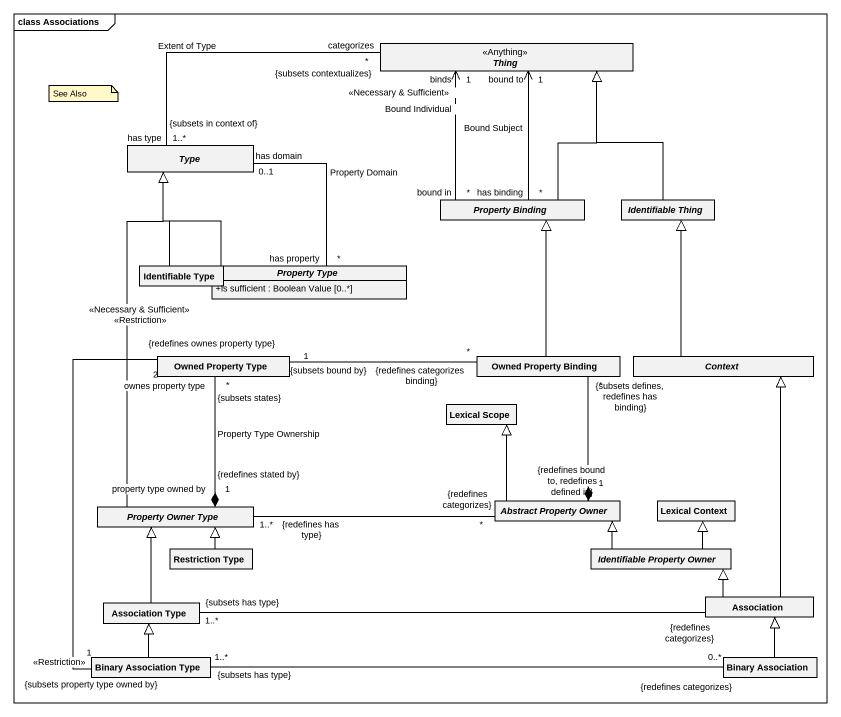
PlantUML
@startuml
mainframe class Associations
hide circle
hide empty members
skinparam classAttributeIconSize 0
abstract class Thing <<Anything>>
abstract class Type
abstract class "Property Binding" as Property_Binding
abstract class "Identifiable Thing" as Identifiable_Thing
class "Identifiable Type" as Identifiable_Type
abstract class "Property Type" as Property_Type {
  +is sufficient : Boolean Value [0..*]
}
class "Owned Property Type" as Owned_Property_Type
class "Owned Property Binding" as Owned_Property_Binding
abstract class Context
class "Lexical Scope" as Lexical_Scope
abstract class "Property Owner Type" as Property_Owner_Type
abstract class "Abstract Property Owner" as Abstract_Property_Owner
class "Lexical Context" as Lexical_Context
class "Restriction Type" as Restriction_Type
abstract class "Identifiable Property Owner" as Identifiable_Property_Owner
class "Association Type" as Association_Type
class Association
class "Binary Association Type" as Binary_Association_Type
class "Binary Association" as Binary_Association
Thing "bound to\n1" <-- "has binding\n*" Property_Binding : Bound Subject
Type "has type\n1..*\n{subsets in context of}" -right- "categorizes\n*\n{subsets contextualizes}" Thing : Extent of Type
Type "has domain\n0..1" -- "has property\n*" Property_Type : Property Domain
Property_Binding -up-|> Thing
Property_Binding "bound in\n*" -up-> "binds\n<<Necessary & Sufficient>>\n1" Thing : Bound Individual
Identifiable_Thing -up-|> Thing
Identifiable_Type -up-|> Type
Property_Type -up-|> Type
Owned_Property_Binding -up-|> Property_Binding
Owned_Property_Binding "*\n{redefines categorizes binding}" -left- "1\n{subsets bound by}" Owned_Property_Type
Context -up-|> Identifiable_Thing
Property_Owner_Type -up-|> Type
Property_Owner_Type "property type owned by\n1\n{redefines stated by}" *-up- "ownes property type\n*\n{subsets states}" Owned_Property_Type : Property Type Ownership
Property_Owner_Type "1..*\n{redefines has type}" -right- "*\n{redefines categorizes}" Abstract_Property_Owner
Abstract_Property_Owner "1\n{redefines bound to, redefines defined in}" *-up- "*\n{subsets defines, redefines has binding}" Owned_Property_Binding
Abstract_Property_Owner -up-|> Lexical_Scope
Restriction_Type -up-|> Property_Owner_Type
Identifiable_Property_Owner -left-|> Abstract_Property_Owner
Identifiable_Property_Owner -up-|> Lexical_Context
Association_Type -up-|> Property_Owner_Type
Association_Type "1..*\n{subsets has type}" -right- "{redefines categorizes}" Association
Association -up-|> Context
Association -left-|> Identifiable_Property_Owner
Binary_Association_Type "1\n{subsets property type owned by}\n<<Restriction>>" -up- "<<Necessary & Sufficient>> <<Restriction>>\n2\n{redefines ownes property type}" Owned_Property_Type
Binary_Association_Type -up-|> Association_Type
Binary_Association_Type "1..*\n{subsets has type}" -right- "0..*\n{redefines categorizes}" Binary_Association
Binary_Association -up-|> Association
note as N1
  See Also
end note
@enduml
